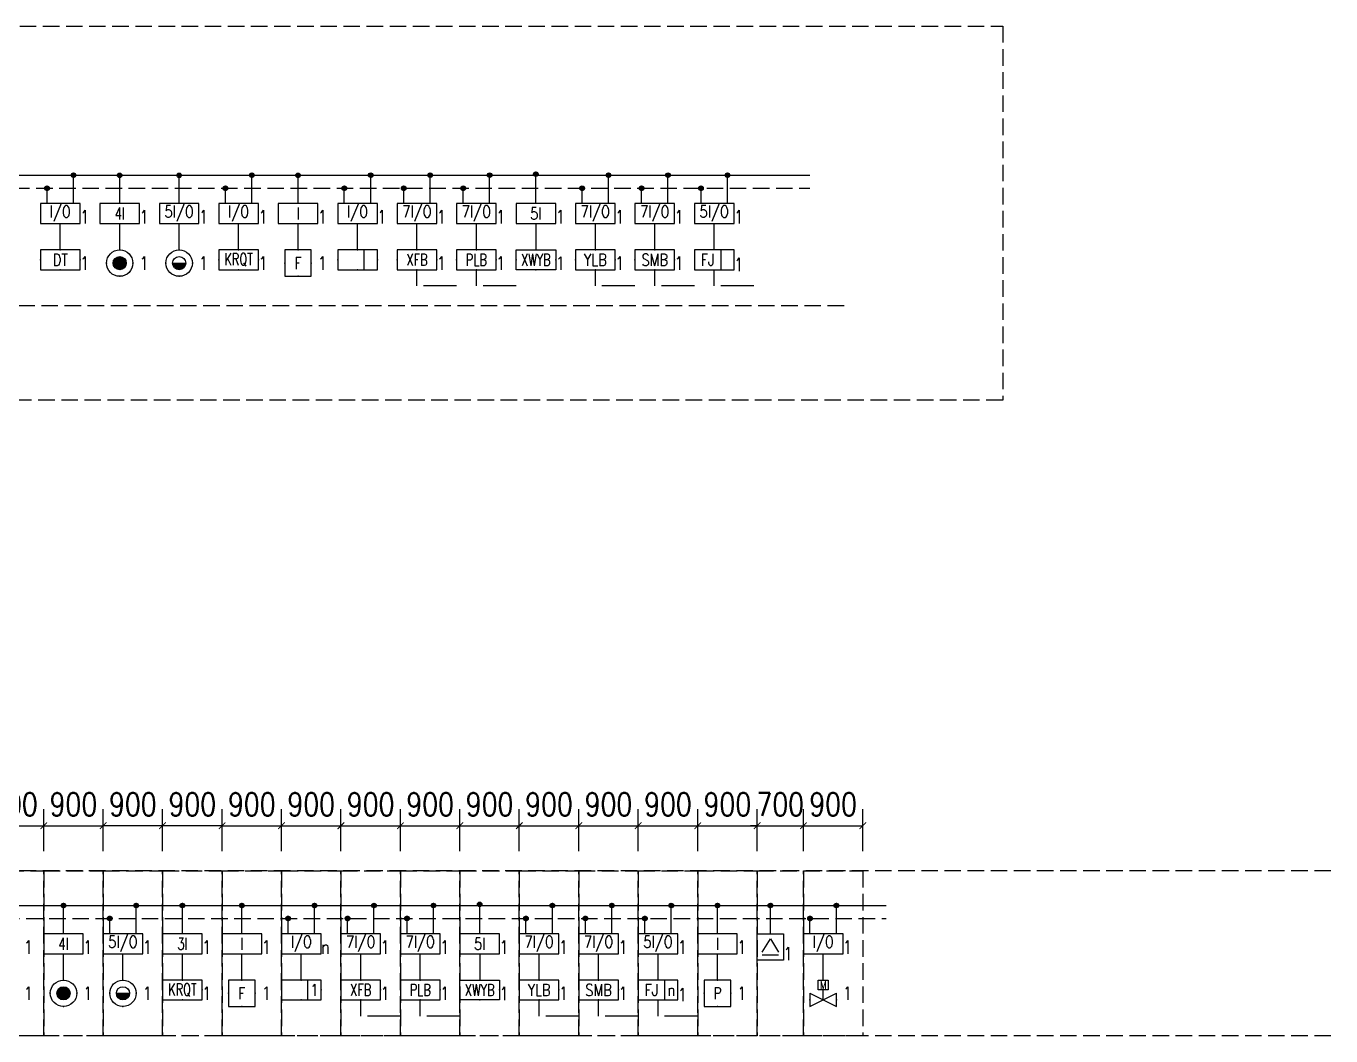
# Model space of a CAD drawing. Header units: millimetres. Extents: x -2817 to 60799, y 5022 to 43285.
# Drawn here: x 39999 to 59751, y 27990 to 43285 of the extents above; entities that cross this region are included whole.
import ezdxf
from ezdxf.enums import TextEntityAlignment as Align

# ---------------------------------------------------------------- set-up
doc = ezdxf.new("R2010")
doc.units = ezdxf.units.MM
doc.header["$LTSCALE"] = 1000
doc.linetypes.add('DASH', pattern=[0.35, 0.25, -0.1])
doc.linetypes.add('DASHDOT', pattern=[1, 0.5, -0.25, 0, -0.25])
doc.layers.add('E-EQUIP', color=4, linetype='Continuous')
doc.layers.add('E-SYST', color=7, linetype='Continuous')
doc.styles.add('E-TEXT', font='romans.shx', dxfattribs={"width": 0.8, "bigfont": 'hztxt.shx'})
doc.styles.get("Standard").update_dxf_attribs({"font": 'tjromans.shx', "width": 0.8, "bigfont": 'tj-hztxt.shx'})
doc.dimstyles.get("Standard").update_dxf_attribs({"dimscale": 100, "dimtxt": 3.5, "dimasz": 1, "dimexe": 2.5, "dimexo": 3, "dimgap": 1.5, "dimtad": 1, "dimdec": 0, "dimzin": 0, "dimdsep": 46, "dimtxsty": 'Standard', "dimblk": 'ARCHTICK', "dimcen": 0.09, "dimadec": 0, "dimazin": 0, "dimtfac": 1, "dimtdec": 0, "dimtix": 1, "dimtmove": 2, "dimatfit": 3, "dimfxl": 0, "dimtolj": 1, "dimtzin": 0, "dimarcsym": 0})

# ---------------------------------------------------------------- blocks, each defined once
blk = doc.blocks.new('FA-26-可燃气体探测控制器')
blk.add_lwpolyline([(-3, 0), (3, 0), (3, 3), (-3, 3)], close=True)
for p in [(0, 3), (-3, 1.5), (3, 1.5), (0, 0)]:
    blk.add_point(p)
at = {"color": 6, "insert": (0, 1.5), "char_height": 1.8, "width": 6, "attachment_point": 5, "line_spacing_factor": 0.6, "style": 'E-TEXT'}
blk.add_mtext('{\\W0.7;KRQT}', dxfattribs=at)
blk = doc.blocks.new('FA-输入模块')
blk.add_lwpolyline([(-3, 0), (3, 0), (3, 3), (-3, 3)], close=True)
at = {"color": 6, "insert": (0, 1.5), "char_height": 1.8, "width": 6, "attachment_point": 5, "line_spacing_factor": 0.6, "style": 'E-TEXT'}
blk.add_mtext('{\\W0.7;I}', dxfattribs=at)
blk = doc.blocks.new('FA-27-流量开关')
blk.add_lwpolyline([(-2, 0), (2, 0), (2, 4), (-2, 4)], close=True)
for p in [(0, 4), (-2, 2), (2, 2), (0, 0)]:
    blk.add_point(p)
at = {"color": 6, "insert": (0, 2), "char_height": 1.8, "width": 4, "attachment_point": 5, "style": 'E-TEXT'}
blk.add_mtext('{\\W0.75;F}', dxfattribs=at)
blk = doc.blocks.new('FA-29-消防泵控制箱')
blk.add_lwpolyline([(-3, 0), (3, 0), (3, 3), (-3, 3)], close=True)
for p in [(0, 3), (-3, 1.5), (0, 0), (3, 1.5)]:
    blk.add_point(p)
at = {"color": 6, "insert": (0, 1.51), "char_height": 1.8, "width": 6, "attachment_point": 5, "style": 'E-TEXT'}
blk.add_mtext('{\\W0.7;XFB}', dxfattribs=at)
blk = doc.blocks.new('FA-30-喷淋泵控制箱')
blk.add_lwpolyline([(-3, 0), (3, 0), (3, 3), (-3, 3)], close=True)
for p in [(0, 3), (-3, 1.5), (0, 0), (3, 1.5)]:
    blk.add_point(p)
at = {"color": 6, "insert": (0, 1.5), "char_height": 1.8, "width": 6, "attachment_point": 5, "style": 'E-TEXT'}
blk.add_mtext('\\W0.7000;PLB', dxfattribs=at)
blk = doc.blocks.new('FA-消防风机输入输出模块')
blk.add_lwpolyline([(-3, 0), (3, 0), (3, 3), (-3, 3)], close=True)
at = {"color": 6, "insert": (0, 1.5), "char_height": 1.8, "width": 6, "attachment_point": 5, "style": 'E-TEXT'}
blk.add_mtext('5I/O', dxfattribs=at)
blk = doc.blocks.new('FA-消防水泵模块')
blk.add_lwpolyline([(-3, 0), (3, 0), (3, 3), (-3, 3)], close=True)
at = {"color": 6, "insert": (0, 1.5), "char_height": 1.8, "width": 6, "attachment_point": 5, "line_spacing_factor": 0.6, "style": 'E-TEXT'}
blk.add_mtext('7I/O', dxfattribs=at)
blk = doc.blocks.new('FA-稳压泵模块箱')
blk.add_lwpolyline([(-3, 0), (3, 0), (3, 3), (-3, 3)], close=True)
at = {"color": 6, "insert": (0, 1.5), "char_height": 1.8, "width": 6, "attachment_point": 5, "style": 'E-TEXT'}
blk.add_mtext('5I', dxfattribs=at)
blk = doc.blocks.new('FA-输入输出模块')
blk.add_lwpolyline([(-3, 0), (3, 0), (3, 3), (-3, 3)], close=True)
at = {"color": 6, "insert": (0, 1.5), "char_height": 1.8, "width": 6, "attachment_point": 5, "line_spacing_factor": 0.6, "style": 'E-TEXT'}
blk.add_mtext('I/O', dxfattribs=at)
blk = doc.blocks.new('FA-32-雨淋泵控制箱')
blk.add_lwpolyline([(-3, 0), (3, 0), (3, 3), (-3, 3)], close=True)
for p in [(0, 3), (-3, 1.5), (3, 1.5), (0, 0)]:
    blk.add_point(p)
at = {"color": 6, "insert": (0, 1.5), "char_height": 1.8, "width": 6, "attachment_point": 5, "line_spacing_factor": 0.6, "style": 'E-TEXT'}
blk.add_mtext('YLB', dxfattribs=at)
blk = doc.blocks.new('FA-33-水幕泵控制箱')
blk.add_lwpolyline([(-3, 0), (3, 0), (3, 3), (-3, 3)], close=True)
for p in [(0, 3), (-3, 1.5), (3, 1.5), (0, 0)]:
    blk.add_point(p)
at = {"color": 6, "insert": (0, 1.5), "char_height": 1.8, "width": 6, "attachment_point": 5, "line_spacing_factor": 0.6, "style": 'E-TEXT'}
blk.add_mtext('SMB', dxfattribs=at)
blk = doc.blocks.new('FA-31-消防稳压泵控制箱')
blk.add_lwpolyline([(-3, 3), (3, 3), (3, 0), (-3, 0)], close=True)
for p in [(0, 3), (-3, 1.5), (0, 0), (3, 1.5)]:
    blk.add_point(p)
at = {"color": 6, "insert": (0, 1.5), "char_height": 1.8, "width": 6, "attachment_point": 5, "style": 'E-TEXT'}
blk.add_mtext('\\W0.7000;XWYB', dxfattribs=at)
blk = doc.blocks.new('_ArchTick')
at = {"color": 0, "linetype": 'ByBlock', "const_width": 0.15}
blk.add_lwpolyline([(-0.5, -0.5), (0.5, 0.5)], dxfattribs=at)
blk = doc.blocks.new('*D74')
at = {"layer": 'Defpoints', "color": 0, "transparency": 16777216}
for p in [(-91410, 123118), (-92310, 122434), (-91410, 122434)]:
    blk.add_point(p, dxfattribs=at)
at = {"layer": 'E-EQUIP', "color": 0, "linetype": 'Continuous', "lineweight": -2, "transparency": 16777216}
for p, q in [((-92310, 122734), (-92310, 123368)), ((-91410, 122734), (-91410, 123368)), ((-92310, 123118), (-91410, 123118))]:
    blk.add_line(p, q, dxfattribs=at)
at = {"layer": 'E-EQUIP', "color": 0, "lineweight": -2, "transparency": 16777216, "xscale": 100, "yscale": 100, "zscale": 100, "rotation": 180}
blk.add_blockref('_ArchTick', (-92310, 123118), dxfattribs=at)
at = {"layer": 'E-EQUIP', "color": 0, "lineweight": -2, "transparency": 16777216, "xscale": 100, "yscale": 100, "zscale": 100}
blk.add_blockref('_ArchTick', (-91410, 123118), dxfattribs=at)
at = {"layer": 'E-EQUIP', "transparency": 16777216, "insert": (-91860, 123443), "char_height": 350, "attachment_point": 5}
blk.add_mtext('\\A1;900', dxfattribs=at)
blk = doc.blocks.new('*D75')
at = {"layer": 'Defpoints', "color": 0, "transparency": 16777216}
for p in [(-90510, 123118), (-91410, 122434), (-90510, 122434)]:
    blk.add_point(p, dxfattribs=at)
at = {"layer": 'E-EQUIP', "color": 0, "linetype": 'Continuous', "lineweight": -2, "transparency": 16777216}
for p, q in [((-91410, 122734), (-91410, 123368)), ((-90510, 122734), (-90510, 123368)), ((-91410, 123118), (-90510, 123118))]:
    blk.add_line(p, q, dxfattribs=at)
at = {"layer": 'E-EQUIP', "color": 0, "lineweight": -2, "transparency": 16777216, "xscale": 100, "yscale": 100, "zscale": 100, "rotation": 180}
blk.add_blockref('_ArchTick', (-91410, 123118), dxfattribs=at)
at = {"layer": 'E-EQUIP', "color": 0, "lineweight": -2, "transparency": 16777216, "xscale": 100, "yscale": 100, "zscale": 100}
blk.add_blockref('_ArchTick', (-90510, 123118), dxfattribs=at)
at = {"layer": 'E-EQUIP', "transparency": 16777216, "insert": (-90960, 123443), "char_height": 350, "attachment_point": 5}
blk.add_mtext('\\A1;900', dxfattribs=at)
blk = doc.blocks.new('*D133')
at = {"layer": 'Defpoints', "color": 0, "transparency": 16777216}
for p in [(42065, 31174), (42065, 30490), (42965, 30490)]:
    blk.add_point(p, dxfattribs=at)
at = {"layer": 'E-EQUIP', "color": 0, "linetype": 'Continuous', "lineweight": -2, "transparency": 16777216}
for p, q in [((42065, 30790), (42065, 31424)), ((42965, 30790), (42965, 31424)), ((42965, 31174), (42065, 31174))]:
    blk.add_line(p, q, dxfattribs=at)
at = {"layer": 'E-EQUIP', "color": 0, "lineweight": -2, "transparency": 16777216, "xscale": 100, "yscale": 100, "zscale": 100, "rotation": 180}
blk.add_blockref('_ArchTick', (42065, 31174), dxfattribs=at)
at = {"layer": 'E-EQUIP', "color": 0, "lineweight": -2, "transparency": 16777216, "xscale": 100, "yscale": 100, "zscale": 100}
blk.add_blockref('_ArchTick', (42965, 31174), dxfattribs=at)
at = {"layer": 'E-EQUIP', "transparency": 16777216, "insert": (42515, 31499), "char_height": 350, "attachment_point": 5}
blk.add_mtext('\\A1;900', dxfattribs=at)
blk = doc.blocks.new('*D134')
at = {"layer": 'Defpoints', "color": 0, "transparency": 16777216}
for p in [(41165, 31174), (41165, 30490), (42065, 30490)]:
    blk.add_point(p, dxfattribs=at)
at = {"layer": 'E-EQUIP', "color": 0, "linetype": 'Continuous', "lineweight": -2, "transparency": 16777216}
for p, q in [((41165, 30790), (41165, 31424)), ((42065, 30790), (42065, 31424)), ((42065, 31174), (41165, 31174))]:
    blk.add_line(p, q, dxfattribs=at)
at = {"layer": 'E-EQUIP', "color": 0, "lineweight": -2, "transparency": 16777216, "xscale": 100, "yscale": 100, "zscale": 100, "rotation": 180}
blk.add_blockref('_ArchTick', (41165, 31174), dxfattribs=at)
at = {"layer": 'E-EQUIP', "color": 0, "lineweight": -2, "transparency": 16777216, "xscale": 100, "yscale": 100, "zscale": 100}
blk.add_blockref('_ArchTick', (42065, 31174), dxfattribs=at)
at = {"layer": 'E-EQUIP', "transparency": 16777216, "insert": (41615, 31499), "char_height": 350, "attachment_point": 5}
blk.add_mtext('\\A1;900', dxfattribs=at)
blk = doc.blocks.new('*D99')
at = {"layer": 'Defpoints', "color": 0, "transparency": 16777216}
for p in [(43865, 31174), (42965, 30490), (43865, 30490)]:
    blk.add_point(p, dxfattribs=at)
at = {"layer": 'E-EQUIP', "color": 0, "linetype": 'Continuous', "lineweight": -2, "transparency": 16777216}
for p, q in [((42965, 30790), (42965, 31424)), ((43865, 30790), (43865, 31424)), ((42965, 31174), (43865, 31174))]:
    blk.add_line(p, q, dxfattribs=at)
at = {"layer": 'E-EQUIP', "color": 0, "lineweight": -2, "transparency": 16777216, "xscale": 100, "yscale": 100, "zscale": 100, "rotation": 180}
blk.add_blockref('_ArchTick', (42965, 31174), dxfattribs=at)
at = {"layer": 'E-EQUIP', "color": 0, "lineweight": -2, "transparency": 16777216, "xscale": 100, "yscale": 100, "zscale": 100}
blk.add_blockref('_ArchTick', (43865, 31174), dxfattribs=at)
at = {"layer": 'E-EQUIP', "transparency": 16777216, "insert": (43415, 31499), "char_height": 350, "attachment_point": 5}
blk.add_mtext('\\A1;900', dxfattribs=at)
blk = doc.blocks.new('*D100')
at = {"layer": 'Defpoints', "color": 0, "transparency": 16777216}
for p in [(44765, 31174), (43865, 30490), (44765, 30490)]:
    blk.add_point(p, dxfattribs=at)
at = {"layer": 'E-EQUIP', "color": 0, "linetype": 'Continuous', "lineweight": -2, "transparency": 16777216}
for p, q in [((43865, 30790), (43865, 31424)), ((44765, 30790), (44765, 31424)), ((43865, 31174), (44765, 31174))]:
    blk.add_line(p, q, dxfattribs=at)
at = {"layer": 'E-EQUIP', "color": 0, "lineweight": -2, "transparency": 16777216, "xscale": 100, "yscale": 100, "zscale": 100, "rotation": 180}
blk.add_blockref('_ArchTick', (43865, 31174), dxfattribs=at)
at = {"layer": 'E-EQUIP', "color": 0, "lineweight": -2, "transparency": 16777216, "xscale": 100, "yscale": 100, "zscale": 100}
blk.add_blockref('_ArchTick', (44765, 31174), dxfattribs=at)
at = {"layer": 'E-EQUIP', "transparency": 16777216, "insert": (44315, 31499), "char_height": 350, "attachment_point": 5}
blk.add_mtext('\\A1;900', dxfattribs=at)
blk = doc.blocks.new('*D101')
at = {"layer": 'Defpoints', "color": 0, "transparency": 16777216}
for p in [(45665, 31174), (44765, 30490), (45665, 30490)]:
    blk.add_point(p, dxfattribs=at)
at = {"layer": 'E-EQUIP', "color": 0, "linetype": 'Continuous', "lineweight": -2, "transparency": 16777216}
for p, q in [((44765, 30790), (44765, 31424)), ((45665, 30790), (45665, 31424)), ((44765, 31174), (45665, 31174))]:
    blk.add_line(p, q, dxfattribs=at)
at = {"layer": 'E-EQUIP', "color": 0, "lineweight": -2, "transparency": 16777216, "xscale": 100, "yscale": 100, "zscale": 100, "rotation": 180}
blk.add_blockref('_ArchTick', (44765, 31174), dxfattribs=at)
at = {"layer": 'E-EQUIP', "color": 0, "lineweight": -2, "transparency": 16777216, "xscale": 100, "yscale": 100, "zscale": 100}
blk.add_blockref('_ArchTick', (45665, 31174), dxfattribs=at)
at = {"layer": 'E-EQUIP', "transparency": 16777216, "insert": (45215, 31499), "char_height": 350, "attachment_point": 5}
blk.add_mtext('\\A1;900', dxfattribs=at)
blk = doc.blocks.new('*D102')
at = {"layer": 'Defpoints', "color": 0, "transparency": 16777216}
for p in [(46565, 31174), (45665, 30490), (46565, 30490)]:
    blk.add_point(p, dxfattribs=at)
at = {"layer": 'E-EQUIP', "color": 0, "linetype": 'Continuous', "lineweight": -2, "transparency": 16777216}
for p, q in [((45665, 30790), (45665, 31424)), ((46565, 30790), (46565, 31424)), ((45665, 31174), (46565, 31174))]:
    blk.add_line(p, q, dxfattribs=at)
at = {"layer": 'E-EQUIP', "color": 0, "lineweight": -2, "transparency": 16777216, "xscale": 100, "yscale": 100, "zscale": 100, "rotation": 180}
blk.add_blockref('_ArchTick', (45665, 31174), dxfattribs=at)
at = {"layer": 'E-EQUIP', "color": 0, "lineweight": -2, "transparency": 16777216, "xscale": 100, "yscale": 100, "zscale": 100}
blk.add_blockref('_ArchTick', (46565, 31174), dxfattribs=at)
at = {"layer": 'E-EQUIP', "transparency": 16777216, "insert": (46115, 31499), "char_height": 350, "attachment_point": 5}
blk.add_mtext('\\A1;900', dxfattribs=at)
blk = doc.blocks.new('*D103')
at = {"layer": 'Defpoints', "color": 0, "transparency": 16777216}
for p in [(47465, 31174), (46565, 30490), (47465, 30490)]:
    blk.add_point(p, dxfattribs=at)
at = {"layer": 'E-EQUIP', "color": 0, "linetype": 'Continuous', "lineweight": -2, "transparency": 16777216}
for p, q in [((46565, 30790), (46565, 31424)), ((47465, 30790), (47465, 31424)), ((46565, 31174), (47465, 31174))]:
    blk.add_line(p, q, dxfattribs=at)
at = {"layer": 'E-EQUIP', "color": 0, "lineweight": -2, "transparency": 16777216, "xscale": 100, "yscale": 100, "zscale": 100, "rotation": 180}
blk.add_blockref('_ArchTick', (46565, 31174), dxfattribs=at)
at = {"layer": 'E-EQUIP', "color": 0, "lineweight": -2, "transparency": 16777216, "xscale": 100, "yscale": 100, "zscale": 100}
blk.add_blockref('_ArchTick', (47465, 31174), dxfattribs=at)
at = {"layer": 'E-EQUIP', "transparency": 16777216, "insert": (47015, 31499), "char_height": 350, "attachment_point": 5}
blk.add_mtext('\\A1;900', dxfattribs=at)
blk = doc.blocks.new('*D104')
at = {"layer": 'Defpoints', "color": 0, "transparency": 16777216}
for p in [(48365, 31174), (47465, 30490), (48365, 30490)]:
    blk.add_point(p, dxfattribs=at)
at = {"layer": 'E-EQUIP', "color": 0, "linetype": 'Continuous', "lineweight": -2, "transparency": 16777216}
for p, q in [((47465, 30790), (47465, 31424)), ((48365, 30790), (48365, 31424)), ((47465, 31174), (48365, 31174))]:
    blk.add_line(p, q, dxfattribs=at)
at = {"layer": 'E-EQUIP', "color": 0, "lineweight": -2, "transparency": 16777216, "xscale": 100, "yscale": 100, "zscale": 100, "rotation": 180}
blk.add_blockref('_ArchTick', (47465, 31174), dxfattribs=at)
at = {"layer": 'E-EQUIP', "color": 0, "lineweight": -2, "transparency": 16777216, "xscale": 100, "yscale": 100, "zscale": 100}
blk.add_blockref('_ArchTick', (48365, 31174), dxfattribs=at)
at = {"layer": 'E-EQUIP', "transparency": 16777216, "insert": (47915, 31499), "char_height": 350, "attachment_point": 5}
blk.add_mtext('\\A1;900', dxfattribs=at)
blk = doc.blocks.new('*D105')
at = {"layer": 'Defpoints', "color": 0, "transparency": 16777216}
for p in [(49265, 31174), (48365, 30490), (49265, 30490)]:
    blk.add_point(p, dxfattribs=at)
at = {"layer": 'E-EQUIP', "color": 0, "linetype": 'Continuous', "lineweight": -2, "transparency": 16777216}
for p, q in [((48365, 30790), (48365, 31424)), ((49265, 30790), (49265, 31424)), ((48365, 31174), (49265, 31174))]:
    blk.add_line(p, q, dxfattribs=at)
at = {"layer": 'E-EQUIP', "color": 0, "lineweight": -2, "transparency": 16777216, "xscale": 100, "yscale": 100, "zscale": 100, "rotation": 180}
blk.add_blockref('_ArchTick', (48365, 31174), dxfattribs=at)
at = {"layer": 'E-EQUIP', "color": 0, "lineweight": -2, "transparency": 16777216, "xscale": 100, "yscale": 100, "zscale": 100}
blk.add_blockref('_ArchTick', (49265, 31174), dxfattribs=at)
at = {"layer": 'E-EQUIP', "transparency": 16777216, "insert": (48815, 31499), "char_height": 350, "attachment_point": 5}
blk.add_mtext('\\A1;900', dxfattribs=at)
blk = doc.blocks.new('*D106')
at = {"layer": 'Defpoints', "color": 0, "transparency": 16777216}
for p in [(50165, 31174), (49265, 30490), (50165, 30490)]:
    blk.add_point(p, dxfattribs=at)
at = {"layer": 'E-EQUIP', "color": 0, "linetype": 'Continuous', "lineweight": -2, "transparency": 16777216}
for p, q in [((49265, 30790), (49265, 31424)), ((50165, 30790), (50165, 31424)), ((49265, 31174), (50165, 31174))]:
    blk.add_line(p, q, dxfattribs=at)
at = {"layer": 'E-EQUIP', "color": 0, "lineweight": -2, "transparency": 16777216, "xscale": 100, "yscale": 100, "zscale": 100, "rotation": 180}
blk.add_blockref('_ArchTick', (49265, 31174), dxfattribs=at)
at = {"layer": 'E-EQUIP', "color": 0, "lineweight": -2, "transparency": 16777216, "xscale": 100, "yscale": 100, "zscale": 100}
blk.add_blockref('_ArchTick', (50165, 31174), dxfattribs=at)
at = {"layer": 'E-EQUIP', "transparency": 16777216, "insert": (49715, 31499), "char_height": 350, "attachment_point": 5}
blk.add_mtext('\\A1;900', dxfattribs=at)
blk = doc.blocks.new('FA-24-湿式报警阀组')
h = blk.add_hatch(color=6)
h.dxf.hatch_style = 1
h.paths.add_polyline_path([(1, 0, 1), (-1, 0, 1)])
blk.add_circle((0, 0), 2)
at = {"color": 6}
blk.add_circle((0, 0), 1, dxfattribs=at)
for p in [(0, 2), (-2, 0), (2, 0), (0, -2)]:
    blk.add_point(p)
blk = doc.blocks.new('FA-25-预作用报警阀组')
h = blk.add_hatch(color=6)
h.dxf.hatch_style = 1
h.paths.add_polyline_path([(-1, 0, 1), (1, 0)])
at = {"color": 6}
blk.add_line((-1, 0), (1, 0), dxfattribs=at)
blk.add_circle((0, 0), 2)
blk.add_circle((0, 0), 1, dxfattribs=at)
for p in [(0, 2), (-2, 0), (2, 0), (0, -2)]:
    blk.add_point(p)
blk = doc.blocks.new('FA-湿式报警阀组模块')
blk.add_lwpolyline([(-3, 0), (3, 0), (3, 3), (-3, 3)], close=True)
at = {"color": 6, "insert": (0, 1.5), "char_height": 1.8, "width": 6, "attachment_point": 5, "line_spacing_factor": 0.6, "style": 'E-TEXT'}
blk.add_mtext('{\\W0.7;4I}', dxfattribs=at)
blk = doc.blocks.new('FA-23-电梯控制箱')
blk.add_lwpolyline([(-3, 0), (3, 0), (3, 3), (-3, 3)], close=True)
for p in [(0, 3), (-3, 1.5), (0, 0), (3, 1.5)]:
    blk.add_point(p)
at = {"color": 6, "insert": (0, 1.5), "char_height": 1.8, "width": 6, "attachment_point": 5, "line_spacing_factor": 0.6, "style": 'E-TEXT'}
blk.add_mtext('DT', dxfattribs=at)
blk = doc.blocks.new('FA-28-非消防配电箱')
blk.add_line((1, 0), (1, 3))
blk.add_lwpolyline([(-3, 0), (3, 0), (3, 3), (-3, 3)], close=True)
for p in [(0, 3), (-3, 1.5), (0, 0), (3, 1.5)]:
    blk.add_point(p)
at = {"color": 6, "style": 'E-TEXT', "width": 0.8}
blk.add_attdef('N', text='', height=1.8, dxfattribs=at).set_placement((2, 1.5), align=Align.MIDDLE_CENTER)
blk = doc.blocks.new('FA-34-消防风机控制箱')
blk.add_line((1, 3), (1, 0))
blk.add_lwpolyline([(-3, 0), (3, 0), (3, 3), (-3, 3)], close=True)
at = {"color": 6, "insert": (-1, 1.5), "char_height": 1.8, "width": 4, "attachment_point": 5, "style": 'E-TEXT'}
blk.add_mtext('FJ', dxfattribs=at)
at = {"color": 6, "style": 'E-TEXT', "width": 0.8}
blk.add_attdef('N', text='', height=1.8, dxfattribs=at).set_placement((2, 1.5), align=Align.MIDDLE_CENTER)
blk = doc.blocks.new('FA-可燃气体和气体灭火输入模块')
blk.add_lwpolyline([(-3, 0), (3, 0), (3, 3), (-3, 3)], close=True)
at = {"color": 6, "insert": (0, 1.5), "char_height": 1.8, "width": 6, "attachment_point": 5, "line_spacing_factor": 0.6, "style": 'E-TEXT'}
blk.add_mtext('{\\W0.7;3I}', dxfattribs=at)
blk = doc.blocks.new('*D136')
at = {"layer": 'Defpoints', "color": 0, "transparency": 16777216}
for p in [(51065, 31174), (50165, 30490), (51065, 30490)]:
    blk.add_point(p, dxfattribs=at)
at = {"layer": 'E-EQUIP', "color": 0, "linetype": 'Continuous', "lineweight": -2, "transparency": 16777216}
for p, q in [((50165, 30790), (50165, 31424)), ((51065, 30790), (51065, 31424)), ((50165, 31174), (51065, 31174))]:
    blk.add_line(p, q, dxfattribs=at)
at = {"layer": 'E-EQUIP', "color": 0, "lineweight": -2, "transparency": 16777216, "xscale": 100, "yscale": 100, "zscale": 100, "rotation": 180}
blk.add_blockref('_ArchTick', (50165, 31174), dxfattribs=at)
at = {"layer": 'E-EQUIP', "color": 0, "lineweight": -2, "transparency": 16777216, "xscale": 100, "yscale": 100, "zscale": 100}
blk.add_blockref('_ArchTick', (51065, 31174), dxfattribs=at)
at = {"layer": 'E-EQUIP', "transparency": 16777216, "insert": (50615, 31499), "char_height": 350, "attachment_point": 5}
blk.add_mtext('\\A1;900', dxfattribs=at)
blk = doc.blocks.new('FA-40-压力开关')
blk.add_lwpolyline([(-2, 0), (2, 0), (2, 4), (-2, 4)], close=True)
for p in [(0, 4), (-2, 2), (2, 2), (0, 0)]:
    blk.add_point(p)
at = {"color": 6, "insert": (0, 2), "char_height": 1.8, "width": 4, "attachment_point": 5, "style": 'E-TEXT'}
blk.add_mtext('{\\W0.75;P}', dxfattribs=at)
blk = doc.blocks.new('*D138')
at = {"layer": 'Defpoints', "color": 0, "transparency": 16777216}
for p in [(51765, 31174), (51065, 30490), (51765, 30490)]:
    blk.add_point(p, dxfattribs=at)
at = {"layer": 'E-EQUIP', "color": 0, "linetype": 'Continuous', "lineweight": -2, "transparency": 16777216}
for p, q in [((51065, 30790), (51065, 31424)), ((51765, 30790), (51765, 31424)), ((51065, 31174), (50965, 31174)), ((51065, 31174), (51765, 31174)), ((51765, 31174), (51865, 31174))]:
    blk.add_line(p, q, dxfattribs=at)
at = {"layer": 'E-EQUIP', "color": 0, "lineweight": -2, "transparency": 16777216, "xscale": 100, "yscale": 100, "zscale": 100}
blk.add_blockref('_ArchTick', (51065, 31174), dxfattribs=at)
at = {"layer": 'E-EQUIP', "color": 0, "lineweight": -2, "transparency": 16777216, "xscale": 100, "yscale": 100, "zscale": 100, "rotation": 180}
blk.add_blockref('_ArchTick', (51765, 31174), dxfattribs=at)
at = {"layer": 'E-EQUIP', "transparency": 16777216, "insert": (51415, 31499), "char_height": 350, "attachment_point": 5}
blk.add_mtext('\\A1;700', dxfattribs=at)
blk = doc.blocks.new('FA-41-火焰探测器')
at = {"color": 6}
for p, q in [((-1.25, 1.25), (0, 3.25)), ((0, 3.25), (1.25, 1.25)), ((1.25, 0.75), (-1.25, 0.75))]:
    blk.add_line(p, q, dxfattribs=at)
blk.add_lwpolyline([(-2, 4), (2, 4), (2, 0), (-2, 0)], close=True)
at = {"layer": 'Defpoints'}
for p in [(0, 4), (-2, 2), (2, 2), (0, 0)]:
    blk.add_point(p, dxfattribs=at)
blk = doc.blocks.new('*D139')
at = {"layer": 'Defpoints', "color": 0, "transparency": 16777216}
for p in [(52665, 31174), (51765, 30490), (52665, 30490)]:
    blk.add_point(p, dxfattribs=at)
at = {"layer": 'E-EQUIP', "color": 0, "linetype": 'Continuous', "lineweight": -2, "transparency": 16777216}
for p, q in [((51765, 30790), (51765, 31424)), ((52665, 30790), (52665, 31424)), ((51765, 31174), (52665, 31174))]:
    blk.add_line(p, q, dxfattribs=at)
at = {"layer": 'E-EQUIP', "color": 0, "lineweight": -2, "transparency": 16777216, "xscale": 100, "yscale": 100, "zscale": 100, "rotation": 180}
blk.add_blockref('_ArchTick', (51765, 31174), dxfattribs=at)
at = {"layer": 'E-EQUIP', "color": 0, "lineweight": -2, "transparency": 16777216, "xscale": 100, "yscale": 100, "zscale": 100}
blk.add_blockref('_ArchTick', (52665, 31174), dxfattribs=at)
at = {"layer": 'E-EQUIP', "transparency": 16777216, "insert": (52215, 31499), "char_height": 350, "attachment_point": 5}
blk.add_mtext('\\A1;900', dxfattribs=at)
blk = doc.blocks.new('FA-42-电磁阀')
for p, q in [((-2, -1), (2, 1)), ((-2, 1), (2, -1)), ((-2, 1), (-2, -1)), ((0, 0), (0, 1.5)), ((2, -1), (2, 1))]:
    blk.add_line(p, q)
blk.add_lwpolyline([(-0.75, 3), (0.75, 3), (0.75, 1.5), (-0.75, 1.5)], close=True)
for p in [(0, 3), (-2, 0), (2, 0)]:
    blk.add_point(p)
at = {"color": 6, "style": 'E-TEXT', "width": 0.8}
blk.add_text('M', height=1.2, dxfattribs=at).set_placement((0, 2.25), align=Align.MIDDLE_CENTER)

msp = doc.modelspace()

# ---------------------------------------------------------------- hatches: boundary and pattern name
at = {"layer": 'E-SYST'}
h = msp.add_hatch(dxfattribs=at)
h.set_pattern_fill('ANSI31', color=11, scale=100, style=0)
h.set_pattern_definition([(45, (-340737.106, -179585.69), (-8.83883476, 8.83883476), [])])
h.paths.add_polyline_path([(40750, 41025.5, 1), (40681.5, 41025.5, 1)])
h = msp.add_hatch(dxfattribs=at)
h.set_pattern_fill('ANSI31', color=11, scale=100, style=0)
h.set_pattern_definition([(45, (-340037.106, -179586.045), (-8.83883476, 8.83883476), [])])
h.paths.add_polyline_path([(41450, 41025.1, 1), (41381.5, 41025.1, 1)])
h = msp.add_hatch(dxfattribs=at)
h.set_pattern_fill('ANSI31', color=11, scale=100, style=0)
h.set_pattern_definition([(45, (-339137.106, -179586.045), (-8.83883476, 8.83883476), [])])
h.paths.add_polyline_path([(42350, 41025.1, 1), (42281.5, 41025.1, 1)])
h = msp.add_hatch(dxfattribs=at)
h.set_pattern_fill('ANSI31', color=11, scale=100, style=0)
h.set_pattern_definition([(45, (-338037.106, -179585.69), (-8.83883476, 8.83883476), [])])
h.paths.add_polyline_path([(43450, 41025.5, 1), (43381.5, 41025.5, 1)])
h = msp.add_hatch(dxfattribs=at)
h.set_pattern_fill('ANSI31', color=11, scale=100, style=0)
h.set_pattern_definition([(45, (-337337.106, -179586.045), (-8.83883476, 8.83883476), [])])
h.paths.add_polyline_path([(44150, 41025.1, 1), (44081.5, 41025.1, 1)])
h = msp.add_hatch(dxfattribs=at)
h.set_pattern_fill('ANSI31', color=11, scale=100, style=0)
h.set_pattern_definition([(45, (-336237.106, -179585.69), (-8.83883476, 8.83883476), [])])
h.paths.add_polyline_path([(45250, 41025.5, 1), (45181.5, 41025.5, 1)])
h = msp.add_hatch(dxfattribs=at)
h.set_pattern_fill('ANSI31', color=11, scale=100, style=0)
h.set_pattern_definition([(45, (-335337.106, -179585.69), (-8.83883476, 8.83883476), [])])
h.paths.add_polyline_path([(46150, 41025.5, 1), (46081.5, 41025.5, 1)])
h = msp.add_hatch(dxfattribs=at)
h.set_pattern_fill('ANSI31', color=11, scale=100, style=0)
h.set_pattern_definition([(45, (-334437.106, -179585.69), (-8.83883476, 8.83883476), [])])
h.paths.add_polyline_path([(47050, 41025.5, 1), (46981.5, 41025.5, 1)])
h = msp.add_hatch(dxfattribs=at)
h.set_pattern_fill('ANSI31', color=11, scale=100, style=0)
h.set_pattern_definition([(135, (429168.534, -179568.763), (8.83883476, 8.83883476), [])])
h.paths.add_polyline_path([(47681.5, 41042.4, -1), (47750, 41042.4, -1)])
h = msp.add_hatch(dxfattribs=at)
h.set_pattern_fill('ANSI31', color=11, scale=100, style=0)
h.set_pattern_definition([(45, (-332637.106, -179585.69), (-8.83883476, 8.83883476), [])])
h.paths.add_polyline_path([(48850, 41025.5, 1), (48781.5, 41025.5, 1)])
h = msp.add_hatch(dxfattribs=at)
h.set_pattern_fill('ANSI31', color=11, scale=100, style=0)
h.set_pattern_definition([(45, (-331737.106, -179585.69), (-8.83883476, 8.83883476), [])])
h.paths.add_polyline_path([(49750, 41025.5, 1), (49681.5, 41025.5, 1)])
h = msp.add_hatch(dxfattribs=at)
h.set_pattern_fill('ANSI31', color=11, scale=100, style=0)
h.set_pattern_definition([(45, (-330837.106, -179585.69), (-8.83883476, 8.83883476), [])])
h.paths.add_polyline_path([(50650, 41025.5, 1), (50581.5, 41025.5, 1)])
at = {"layer": 'E-SYST', "linetype": 'DASH'}
h = msp.add_hatch(dxfattribs=at)
h.set_pattern_fill('ANSI31', color=2, scale=100, style=0)
h.set_pattern_definition([(45, (-341137.106, -179782.744), (-8.83883476, 8.83883476), [])])
h.paths.add_polyline_path([(40350, 40828.4, 1), (40281.5, 40828.4, 1)])
h = msp.add_hatch(dxfattribs=at)
h.set_pattern_fill('ANSI31', color=2, scale=100, style=0)
h.set_pattern_definition([(45, (-338437.106, -179782.744), (-8.83883476, 8.83883476), [])])
h.paths.add_polyline_path([(43050, 40828.4, 1), (42981.5, 40828.4, 1)])
h = msp.add_hatch(dxfattribs=at)
h.set_pattern_fill('ANSI31', color=2, scale=100, style=0)
h.set_pattern_definition([(45, (-336637.106, -179782.744), (-8.83883476, 8.83883476), [])])
h.paths.add_polyline_path([(44850, 40828.4, 1), (44781.5, 40828.4, 1)])
h = msp.add_hatch(dxfattribs=at)
h.set_pattern_fill('ANSI31', color=2, scale=100, style=0)
h.set_pattern_definition([(45, (-335737.106, -179782.744), (-8.83883476, 8.83883476), [])])
h.paths.add_polyline_path([(45750, 40828.4, 1), (45681.5, 40828.4, 1)])
h = msp.add_hatch(dxfattribs=at)
h.set_pattern_fill('ANSI31', color=2, scale=100, style=0)
h.set_pattern_definition([(45, (-334837.106, -179782.744), (-8.83883476, 8.83883476), [])])
h.paths.add_polyline_path([(46650, 40828.4, 1), (46581.5, 40828.4, 1)])
h = msp.add_hatch(dxfattribs=at)
h.set_pattern_fill('ANSI31', color=2, scale=100, style=0)
h.set_pattern_definition([(45, (-333037.106, -179782.744), (-8.83883476, 8.83883476), [])])
h.paths.add_polyline_path([(48450, 40828.4, 1), (48381.5, 40828.4, 1)])
h = msp.add_hatch(dxfattribs=at)
h.set_pattern_fill('ANSI31', color=2, scale=100, style=0)
h.set_pattern_definition([(45, (-332137.106, -179782.744), (-8.83883476, 8.83883476), [])])
h.paths.add_polyline_path([(49350, 40828.4, 1), (49281.5, 40828.4, 1)])
h = msp.add_hatch(dxfattribs=at)
h.set_pattern_fill('ANSI31', color=2, scale=100, style=0)
h.set_pattern_definition([(45, (-331237.106, -179782.744), (-8.83883476, 8.83883476), [])])
h.paths.add_polyline_path([(50250, 40828.4, 1), (50181.5, 40828.4, 1)])
at = {"layer": 'E-SYST'}
h = msp.add_hatch(dxfattribs=at)
h.set_pattern_fill('ANSI31', color=11, scale=100, style=0)
h.set_pattern_definition([(45, (-340887.786, -190645.54), (-8.83883476, 8.83883476), [])])
h.paths.add_polyline_path([(40599.3, 29965.6, 1), (40530.8, 29965.6, 1)])
h = msp.add_hatch(dxfattribs=at)
h.set_pattern_fill('ANSI31', color=11, scale=100, style=0)
h.set_pattern_definition([(45, (-339787.786, -190645.184), (-8.83883476, 8.83883476), [])])
h.paths.add_polyline_path([(41699.3, 29966, 1), (41630.8, 29966, 1)])
h = msp.add_hatch(dxfattribs=at)
h.set_pattern_fill('ANSI31', color=11, scale=100, style=0)
h.set_pattern_definition([(45, (-339087.786, -190645.184), (-8.83883476, 8.83883476), [])])
h.paths.add_polyline_path([(42399.3, 29966, 1), (42330.8, 29966, 1)])
h = msp.add_hatch(dxfattribs=at)
h.set_pattern_fill('ANSI31', color=11, scale=100, style=0)
h.set_pattern_definition([(45, (-338187.786, -190645.54), (-8.83883476, 8.83883476), [])])
h.paths.add_polyline_path([(43299.3, 29965.6, 1), (43230.8, 29965.6, 1)])
h = msp.add_hatch(dxfattribs=at)
h.set_pattern_fill('ANSI31', color=11, scale=100, style=0)
h.set_pattern_definition([(45, (-337087.786, -190645.184), (-8.83883476, 8.83883476), [])])
h.paths.add_polyline_path([(44399.3, 29966, 1), (44330.8, 29966, 1)])
h = msp.add_hatch(dxfattribs=at)
h.set_pattern_fill('ANSI31', color=11, scale=100, style=0)
h.set_pattern_definition([(45, (-336187.786, -190645.183), (-8.83883476, 8.83883476), [])])
h.paths.add_polyline_path([(45299.3, 29966, 1), (45230.8, 29966, 1)])
h = msp.add_hatch(dxfattribs=at)
h.set_pattern_fill('ANSI31', color=11, scale=100, style=0)
h.set_pattern_definition([(45, (-335287.786, -190645.183), (-8.83883476, 8.83883476), [])])
h.paths.add_polyline_path([(46199.3, 29966, 1), (46130.8, 29966, 1)])
h = msp.add_hatch(dxfattribs=at)
h.set_pattern_fill('ANSI31', color=11, scale=100, style=0)
h.set_pattern_definition([(135, (428317.854, -190628.257), (8.83883476, 8.83883476), [])])
h.paths.add_polyline_path([(46830.8, 29982.9, -1), (46899.3, 29982.9, -1)])
h = msp.add_hatch(dxfattribs=at)
h.set_pattern_fill('ANSI31', color=11, scale=100, style=0)
h.set_pattern_definition([(45, (-333487.786, -190645.183), (-8.83883476, 8.83883476), [])])
h.paths.add_polyline_path([(47999.3, 29966, 1), (47930.8, 29966, 1)])
h = msp.add_hatch(dxfattribs=at)
h.set_pattern_fill('ANSI31', color=11, scale=100, style=0)
h.set_pattern_definition([(45, (-332587.786, -190645.183), (-8.83883476, 8.83883476), [])])
h.paths.add_polyline_path([(48899.3, 29966, 1), (48830.8, 29966, 1)])
h = msp.add_hatch(dxfattribs=at)
h.set_pattern_fill('ANSI31', color=11, scale=100, style=0)
h.set_pattern_definition([(45, (-331687.786, -190645.183), (-8.83883476, 8.83883476), [])])
h.paths.add_polyline_path([(49799.3, 29966, 1), (49730.8, 29966, 1)])
h = msp.add_hatch(dxfattribs=at)
h.set_pattern_fill('ANSI31', color=11, scale=100, style=0)
h.set_pattern_definition([(45, (-330987.786, -190645.54), (-8.83883476, 8.83883476), [])])
h.paths.add_polyline_path([(50499.3, 29965.6, 1), (50430.8, 29965.6, 1)])
h = msp.add_hatch(dxfattribs=at)
h.set_pattern_fill('ANSI31', color=11, scale=100, style=0)
h.set_pattern_definition([(135, (432717.854, -190645.179), (8.83883476, 8.83883476), [])])
h.paths.add_polyline_path([(51230.8, 29966, -1), (51299.3, 29966, -1)])
h = msp.add_hatch(dxfattribs=at)
h.set_pattern_fill('ANSI31', color=11, scale=100, style=0)
h.set_pattern_definition([(45, (-329187.786, -190645.184), (-8.83883476, 8.83883476), [])])
h.paths.add_polyline_path([(52299.3, 29966, 1), (52230.8, 29966, 1)])
at = {"layer": 'E-SYST', "linetype": 'DASH'}
h = msp.add_hatch(dxfattribs=at)
h.set_pattern_fill('ANSI31', color=2, scale=100, style=0)
h.set_pattern_definition([(45, (-340187.786, -190842.238), (-8.83883476, 8.83883476), [])])
h.paths.add_polyline_path([(41299.3, 29768.9, 1), (41230.8, 29768.9, 1)])
h = msp.add_hatch(dxfattribs=at)
h.set_pattern_fill('ANSI31', color=2, scale=100, style=0)
h.set_pattern_definition([(45, (-337487.786, -190842.238), (-8.83883476, 8.83883476), [])])
h.paths.add_polyline_path([(43999.3, 29768.9, 1), (43930.8, 29768.9, 1)])
h = msp.add_hatch(dxfattribs=at)
h.set_pattern_fill('ANSI31', color=2, scale=100, style=0)
h.set_pattern_definition([(45, (-336587.786, -190842.238), (-8.83883476, 8.83883476), [])])
h.paths.add_polyline_path([(44899.3, 29768.9, 1), (44830.8, 29768.9, 1)])
h = msp.add_hatch(dxfattribs=at)
h.set_pattern_fill('ANSI31', color=2, scale=100, style=0)
h.set_pattern_definition([(45, (-335687.786, -190842.238), (-8.83883476, 8.83883476), [])])
h.paths.add_polyline_path([(45799.3, 29768.9, 1), (45730.8, 29768.9, 1)])
h = msp.add_hatch(dxfattribs=at)
h.set_pattern_fill('ANSI31', color=2, scale=100, style=0)
h.set_pattern_definition([(45, (-333887.786, -190842.238), (-8.83883476, 8.83883476), [])])
h.paths.add_polyline_path([(47599.3, 29768.9, 1), (47530.8, 29768.9, 1)])
h = msp.add_hatch(dxfattribs=at)
h.set_pattern_fill('ANSI31', color=2, scale=100, style=0)
h.set_pattern_definition([(45, (-332987.786, -190842.238), (-8.83883476, 8.83883476), [])])
h.paths.add_polyline_path([(48499.3, 29768.9, 1), (48430.8, 29768.9, 1)])
h = msp.add_hatch(dxfattribs=at)
h.set_pattern_fill('ANSI31', color=2, scale=100, style=0)
h.set_pattern_definition([(45, (-332087.786, -190842.238), (-8.83883476, 8.83883476), [])])
h.paths.add_polyline_path([(49399.3, 29768.9, 1), (49330.8, 29768.9, 1)])
h = msp.add_hatch(dxfattribs=at)
h.set_pattern_fill('ANSI31', color=2, scale=100, style=0)
h.set_pattern_definition([(45, (-329587.786, -190842.238), (-8.83883476, 8.83883476), [])])
h.paths.add_polyline_path([(51899.3, 29768.9, 1), (51830.8, 29768.9, 1)])

# ---------------------------------------------------------------- linework, layer by layer
at = {"layer": 'Defpoints', "color": 8, "linetype": 'DASH'}
for points in [[(39365, 30489.9), (40265, 30489.9), (40265, 27989.9), (39365, 27989.9)], [(40265, 30489.9), (41165, 30489.9), (41165, 27989.9), (40265, 27989.9)], [(41165, 30489.9), (42065, 30489.9), (42065, 27989.9), (41165, 27989.9)], [(42065, 30489.9), (42965, 30489.9), (42965, 27989.9), (42065, 27989.9)], [(42965, 30489.9), (43865, 30489.9), (43865, 27989.9), (42965, 27989.9)], [(43865, 30489.9), (44765, 30489.9), (44765, 27989.9), (43865, 27989.9)], [(44765, 30489.9), (45665, 30489.9), (45665, 27989.9), (44765, 27989.9)], [(45665, 30489.9), (46565, 30489.9), (46565, 27989.9), (45665, 27989.9)], [(46565, 30489.9), (47465, 30489.9), (47465, 27989.9), (46565, 27989.9)], [(47465, 30489.9), (48365, 30489.9), (48365, 27989.9), (47465, 27989.9)], [(48365, 30489.9), (49265, 30489.9), (49265, 27989.9), (48365, 27989.9)], [(49265, 30489.9), (50165, 30489.9), (50165, 27989.9), (49265, 27989.9)], [(50165, 30489.9), (51065, 30489.9), (51065, 27989.9), (50165, 27989.9)], [(51065, 30489.9), (51765, 30489.9), (51765, 27989.9), (51065, 27989.9)], [(51765, 30489.9), (52665, 30489.9), (52665, 27989.9), (51765, 27989.9)]]:
    msp.add_lwpolyline(points, close=True, dxfattribs=at)
at = {"layer": 'E-SYST', "color": 11}
for p, q in [((20901.1, 41025.5), (51861.7, 41025.5)), ((40715.7, 40595.1), (40715.7, 41025.5)), ((41415.7, 40594.7), (41415.7, 41025.1)), ((42315.7, 40594.7), (42315.7, 41025.1)), ((43415.7, 40595.1), (43415.7, 41025.5)), ((44115.7, 40594.7), (44115.7, 41025.1)), ((45215.7, 40595.1), (45215.7, 41025.5)), ((46115.7, 40595.1), (46115.7, 41025.5)), ((47015.7, 40595.1), (47015.7, 41025.5)), ((47715.7, 40595.1), (47715.7, 41042.4)), ((48815.7, 40595.1), (48815.7, 41025.5)), ((49715.7, 40595.1), (49715.7, 41025.5)), ((50615.7, 40595.1), (50615.7, 41025.5)), ((40515.7, 39895.1), (40515.7, 40295.1)), ((41415.7, 39895.1), (41415.7, 40295.1)), ((42315.7, 39895.1), (42315.7, 40295.1)), ((43215.7, 39895.1), (43215.7, 40295.1)), ((44115.7, 39895.1), (44115.7, 40295.1)), ((45015.7, 39895.1), (45015.7, 40295.1)), ((45915.7, 39895.1), (45915.7, 40295.1)), ((46815.7, 39895.1), (46815.7, 40295.1)), ((47715.7, 40295.1), (47715.7, 39895.1)), ((48615.7, 39895.1), (48615.7, 40295.1)), ((49515.7, 39895.1), (49515.7, 40295.1)), ((50415.7, 39895.1), (50415.7, 40295.1)), ((20050.4, 29966), (53016.1, 29966)), ((40565, 29535.2), (40565, 29965.6)), ((41665, 29535.6), (41665, 29966)), ((42365, 29535.6), (42365, 29966)), ((43265, 29535.2), (43265, 29965.6)), ((44365, 29535.6), (44365, 29966)), ((45265, 29535.6), (45265, 29966)), ((46165, 29535.6), (46165, 29966)), ((46865, 29535.6), (46865, 29982.9)), ((47965, 29535.6), (47965, 29966)), ((48865, 29535.6), (48865, 29966)), ((49765, 29535.6), (49765, 29966)), ((50465, 29535.2), (50465, 29965.6)), ((51265, 29535.6), (51265, 29966)), ((52265, 29535.6), (52265, 29966)), ((40565, 28835.6), (40565, 29235.6)), ((41465, 28835.6), (41465, 29235.6)), ((42365, 28835.6), (42365, 29235.6)), ((43265, 28835.6), (43265, 29235.6)), ((44165, 28835.6), (44165, 29235.6)), ((45065, 28835.6), (45065, 29235.6)), ((45965, 28835.6), (45965, 29235.6)), ((46865, 29235.6), (46865, 28835.6)), ((47765, 28835.6), (47765, 29235.6)), ((48665, 28835.6), (48665, 29235.6)), ((49565, 28835.6), (49565, 29235.6)), ((50465, 28835.6), (50465, 29235.6)), ((52065, 28835.6), (52065, 29235.6))]:
    msp.add_line(p, q, dxfattribs=at)
at = {"layer": 'E-SYST', "color": 2, "linetype": 'DASH'}
for p, q in [((20901.1, 40828.4), (51861.7, 40828.4)), ((40315.7, 40595.1), (40315.7, 40828.4)), ((43015.7, 40595.1), (43015.7, 40828.4)), ((44815.7, 40595.1), (44815.7, 40828.4)), ((45715.7, 40595.1), (45715.7, 40828.4)), ((46615.7, 40595.1), (46615.7, 40828.4)), ((48415.7, 40595.1), (48415.7, 40828.4)), ((49315.7, 40595.1), (49315.7, 40828.4)), ((50215.7, 40595.1), (50215.7, 40828.4)), ((20050.4, 29768.9), (53016.1, 29768.9)), ((41265, 29535.6), (41265, 29768.9)), ((43965, 29535.6), (43965, 29768.9)), ((44865, 29535.6), (44865, 29768.9)), ((45765, 29535.6), (45765, 29768.9)), ((47565, 29535.6), (47565, 29768.9)), ((48465, 29535.6), (48465, 29768.9)), ((49365, 29535.6), (49365, 29768.9)), ((51865, 29535.6), (51865, 29768.9))]:
    msp.add_line(p, q, dxfattribs=at)
at = {"layer": 'E-SYST', "color": 0, "linetype": 'DASHDOT'}
for p, q in [((45915.7, 39349.9), (45915.7, 39595.1)), ((46815.7, 39349.9), (46815.7, 39595.1)), ((48615.7, 39349.9), (48615.7, 39595.1)), ((49515.7, 39349.9), (49515.7, 39595.1)), ((50415.7, 39349.9), (50415.7, 39595.1)), ((46515.7, 39349.9), (45915.7, 39349.9)), ((47415.7, 39349.9), (46815.7, 39349.9)), ((49215.7, 39349.9), (48615.7, 39349.9)), ((50115.7, 39349.9), (49515.7, 39349.9)), ((51015.7, 39349.9), (50415.7, 39349.9)), ((45065, 28290.4), (45065, 28535.6)), ((45965, 28290.4), (45965, 28535.6)), ((47765, 28290.4), (47765, 28535.6)), ((48665, 28290.4), (48665, 28535.6)), ((49565, 28290.4), (49565, 28535.6)), ((45665, 28290.4), (45065, 28290.4)), ((46565, 28290.4), (45965, 28290.4)), ((48365, 28290.4), (47765, 28290.4)), ((49265, 28290.4), (48665, 28290.4)), ((50165, 28290.4), (49565, 28290.4))]:
    msp.add_line(p, q, dxfattribs=at)
at = {"layer": 'E-SYST', "color": 8, "linetype": 'DASH'}
for p, q in [((52380.2, 39049.4), (15506.8, 39049.4)), ((59750.7, 30489.9), (14656.2, 30489.9)), ((59750.7, 27989.9), (14656.2, 27989.9))]:
    msp.add_line(p, q, dxfattribs=at)
msp.add_lwpolyline([(5953, 43284.7), (54782.5, 43284.7), (54782.5, 37616.7), (5953, 37616.7)], close=True, dxfattribs=at)
at = {"layer": 'E-SYST', "color": 11}
for centre in [(40715.7, 41025.5), (41415.7, 41025.1), (42315.7, 41025.1), (43415.7, 41025.5), (44115.7, 41025.1), (45215.7, 41025.5), (46115.7, 41025.5), (47015.7, 41025.5), (47715.7, 41042.4), (48815.7, 41025.5), (49715.7, 41025.5), (50615.7, 41025.5), (40565, 29965.6), (41665, 29966), (42365, 29966), (43265, 29965.6), (44365, 29966), (45265, 29966), (46165, 29966), (46865, 29982.9), (47965, 29966), (48865, 29966), (49765, 29966), (50465, 29965.6), (51265, 29966), (52265, 29966)]:
    msp.add_circle(centre, 34.3, dxfattribs=at)
at = {"layer": 'E-SYST', "color": 2, "linetype": 'DASH'}
for centre in [(40315.7, 40828.4), (43015.7, 40828.4), (44815.7, 40828.4), (45715.7, 40828.4), (46615.7, 40828.4), (48415.7, 40828.4), (49315.7, 40828.4), (50215.7, 40828.4), (41265, 29768.9), (43965, 29768.9), (44865, 29768.9), (45765, 29768.9), (47565, 29768.9), (48465, 29768.9), (49365, 29768.9), (51865, 29768.9)]:
    msp.add_circle(centre, 34.3, dxfattribs=at)

# ---------------------------------------------------------------- block references
at = {"layer": 'E-EQUIP', "xscale": 100, "yscale": 100, "zscale": 100}
for name, p in [('FA-输入输出模块', (40515.7, 40295.1)), ('FA-湿式报警阀组模块', (41415.7, 40295.1)), ('FA-消防风机输入输出模块', (42315.7, 40295.1)), ('FA-输入输出模块', (43215.7, 40295.1)), ('FA-输入模块', (44115.7, 40295.1)), ('FA-输入输出模块', (45015.7, 40295.1)), ('FA-消防水泵模块', (45915.7, 40295.1)), ('FA-消防水泵模块', (46815.7, 40295.1)), ('FA-稳压泵模块箱', (47715.7, 40295.1)), ('FA-消防水泵模块', (48615.7, 40295.1)), ('FA-消防水泵模块', (49515.7, 40295.1)), ('FA-消防风机输入输出模块', (50415.7, 40295.1)), ('FA-23-电梯控制箱', (40515.7, 39595.1)), ('FA-24-湿式报警阀组', (41415.7, 39695.1)), ('FA-25-预作用报警阀组', (42315.7, 39695.1)), ('FA-26-可燃气体探测控制器', (43215.7, 39595.1)), ('FA-27-流量开关', (44115.7, 39495.1)), ('FA-28-非消防配电箱', (45015.7, 39595.1)), ('FA-29-消防泵控制箱', (45915.7, 39595.1)), ('FA-30-喷淋泵控制箱', (46815.7, 39595.1)), ('FA-31-消防稳压泵控制箱', (47715.7, 39595.1)), ('FA-32-雨淋泵控制箱', (48615.7, 39595.1)), ('FA-33-水幕泵控制箱', (49515.7, 39595.1)), ('FA-34-消防风机控制箱', (50415.7, 39595.1)), ('FA-湿式报警阀组模块', (40565, 29235.6)), ('FA-消防风机输入输出模块', (41465, 29235.6)), ('FA-可燃气体和气体灭火输入模块', (42365, 29235.6)), ('FA-输入模块', (43265, 29235.6)), ('FA-输入输出模块', (44165, 29235.6)), ('FA-消防水泵模块', (45065, 29235.6)), ('FA-消防水泵模块', (45965, 29235.6)), ('FA-稳压泵模块箱', (46865, 29235.6)), ('FA-消防水泵模块', (47765, 29235.6)), ('FA-消防水泵模块', (48665, 29235.6)), ('FA-消防风机输入输出模块', (49565, 29235.6)), ('FA-输入模块', (50465, 29235.6)), ('FA-41-火焰探测器', (51265, 29135.6)), ('FA-输入输出模块', (52065, 29235.6)), ('FA-24-湿式报警阀组', (40565, 28635.6)), ('FA-25-预作用报警阀组', (41465, 28635.6)), ('FA-26-可燃气体探测控制器', (42365, 28535.6)), ('FA-27-流量开关', (43265, 28435.6)), ('FA-29-消防泵控制箱', (45065, 28535.6)), ('FA-30-喷淋泵控制箱', (45965, 28535.6)), ('FA-31-消防稳压泵控制箱', (46865, 28535.6)), ('FA-32-雨淋泵控制箱', (47765, 28535.6)), ('FA-33-水幕泵控制箱', (48665, 28535.6)), ('FA-40-压力开关', (50465, 28435.6)), ('FA-42-电磁阀', (52065, 28535.6))]:
    msp.add_blockref(name, p, dxfattribs=at)
for name, p, values in [('FA-28-非消防配电箱', (44165, 28535.6), {'N': '1'}), ('FA-34-消防风机控制箱', (49565, 28535.6), {'N': 'n'})]:
    msp.add_blockref(name, p, dxfattribs=at).add_auto_attribs(values)

# ---------------------------------------------------------------- texts
at = {"layer": 'E-SYST', "color": 6, "ltscale": 30, "style": 'E-TEXT', "width": 0.8}
for p in [(40815.7, 40295.1), (41715.7, 40295.1), (42615.7, 40295.1), (43515.7, 40295.1), (44415.7, 40295.1), (45315.7, 40295.1), (48015.7, 40295.1), (48915.7, 40295.1), (40815.7, 39595.1), (41715.7, 39595.1), (42615.7, 39595.1), (43515.7, 39595.1), (44415.7, 39595.1), (48015.7, 39591.5), (48915.7, 39595.1)]:
    msp.add_text('1', height=200, rotation=0, dxfattribs=at).set_placement(p)
at = {"layer": 'E-SYST', "color": 6, "style": 'E-TEXT', "width": 0.8}
for s, p in [('1', (46215.7, 40295.1)), ('1', (47115.7, 40295.1)), ('1', (49815.7, 40295.1)), ('1', (50715.7, 40295.1)), ('1', (46215.7, 39595.1)), ('1', (47115.7, 39595.1)), ('1', (49815.7, 39595.1)), ('1', (50715.7, 39574.6)), ('1', (39965, 29235.6)), ('1', (40865, 29235.6)), ('1', (41765, 29235.6)), ('1', (42665, 29235.6)), ('1', (43565, 29235.6)), ('1', (45365, 29235.6)), ('1', (46265, 29235.6)), ('1', (47165, 29235.6)), ('1', (48065, 29235.6)), ('1', (48965, 29235.6)), ('1', (49865, 29235.6)), ('1', (50765, 29235.6)), ('1', (52365, 29235.6)), ('n', (44465, 29235.6)), ('1', (51465, 29135.6)), ('1', (39965, 28535.6)), ('1', (40865, 28535.6)), ('1', (41765, 28535.6)), ('1', (42665, 28535.6)), ('1', (43565, 28535.6)), ('1', (45365, 28535.6)), ('1', (46265, 28535.6)), ('1', (47165, 28532)), ('1', (48065, 28535.6)), ('1', (48965, 28535.6)), ('1', (49865, 28515.1)), ('1', (50765, 28535.6)), ('1', (52365, 28535.6))]:
    msp.add_text(s, height=200, rotation=0, dxfattribs=at).set_placement(p)

# ---------------------------------------------------------------- dimensions: what is measured, and where the dimension line sits
at = {"layer": 'E-EQUIP'}
for base, p1, p2, picture, middle in [((40265, 31173.9), (39365, 30489.9), (40265, 30489.9), '*D74', (39815, 31498.9)), ((41165, 31173.9), (40265, 30489.9), (41165, 30489.9), '*D75', (40715, 31498.9))]:
    dim = msp.add_linear_dim(base=base, p1=p1, p2=p2, dimstyle='Standard', override={"dimclrt": 256, "dimfxl": 250, "dimtfillclr": 256}, dxfattribs=at)
    dim.commit()
    dim.dimension.update_dxf_attribs({"geometry": picture, "text_midpoint": middle, "insert": (131675, -91944.2)})
for base, p1, p2, picture, middle in [((41165, 31173.9), (42065, 30489.9), (41165, 30489.9), '*D134', (41615, 31498.9)), ((42065, 31173.9), (42965, 30489.9), (42065, 30489.9), '*D133', (42515, 31498.9)), ((43865, 31173.9), (42965, 30489.9), (43865, 30489.9), '*D99', (43415, 31498.9)), ((44765, 31173.9), (43865, 30489.9), (44765, 30489.9), '*D100', (44315, 31498.9)), ((45665, 31173.9), (44765, 30489.9), (45665, 30489.9), '*D101', (45215, 31498.9)), ((46565, 31173.9), (45665, 30489.9), (46565, 30489.9), '*D102', (46115, 31498.9)), ((47465, 31173.9), (46565, 30489.9), (47465, 30489.9), '*D103', (47015, 31498.9)), ((48365, 31173.9), (47465, 30489.9), (48365, 30489.9), '*D104', (47915, 31498.9)), ((49265, 31173.9), (48365, 30489.9), (49265, 30489.9), '*D105', (48815, 31498.9)), ((50165, 31173.9), (49265, 30489.9), (50165, 30489.9), '*D106', (49715, 31498.9)), ((51065, 31173.9), (50165, 30489.9), (51065, 30489.9), '*D136', (50615, 31498.9)), ((51765, 31173.9), (51065, 30489.9), (51765, 30489.9), '*D138', (51415, 31498.9)), ((52665, 31173.9), (51765, 30489.9), (52665, 30489.9), '*D139', (52215, 31498.9))]:
    dim = msp.add_linear_dim(base=base, p1=p1, p2=p2, dimstyle='Standard', override={"dimclrt": 256, "dimfxl": 250, "dimtfillclr": 256}, dxfattribs=at)
    dim.commit()
    dim.dimension.update_dxf_attribs({"geometry": picture, "text_midpoint": middle})

doc.saveas('drawing.dxf')
